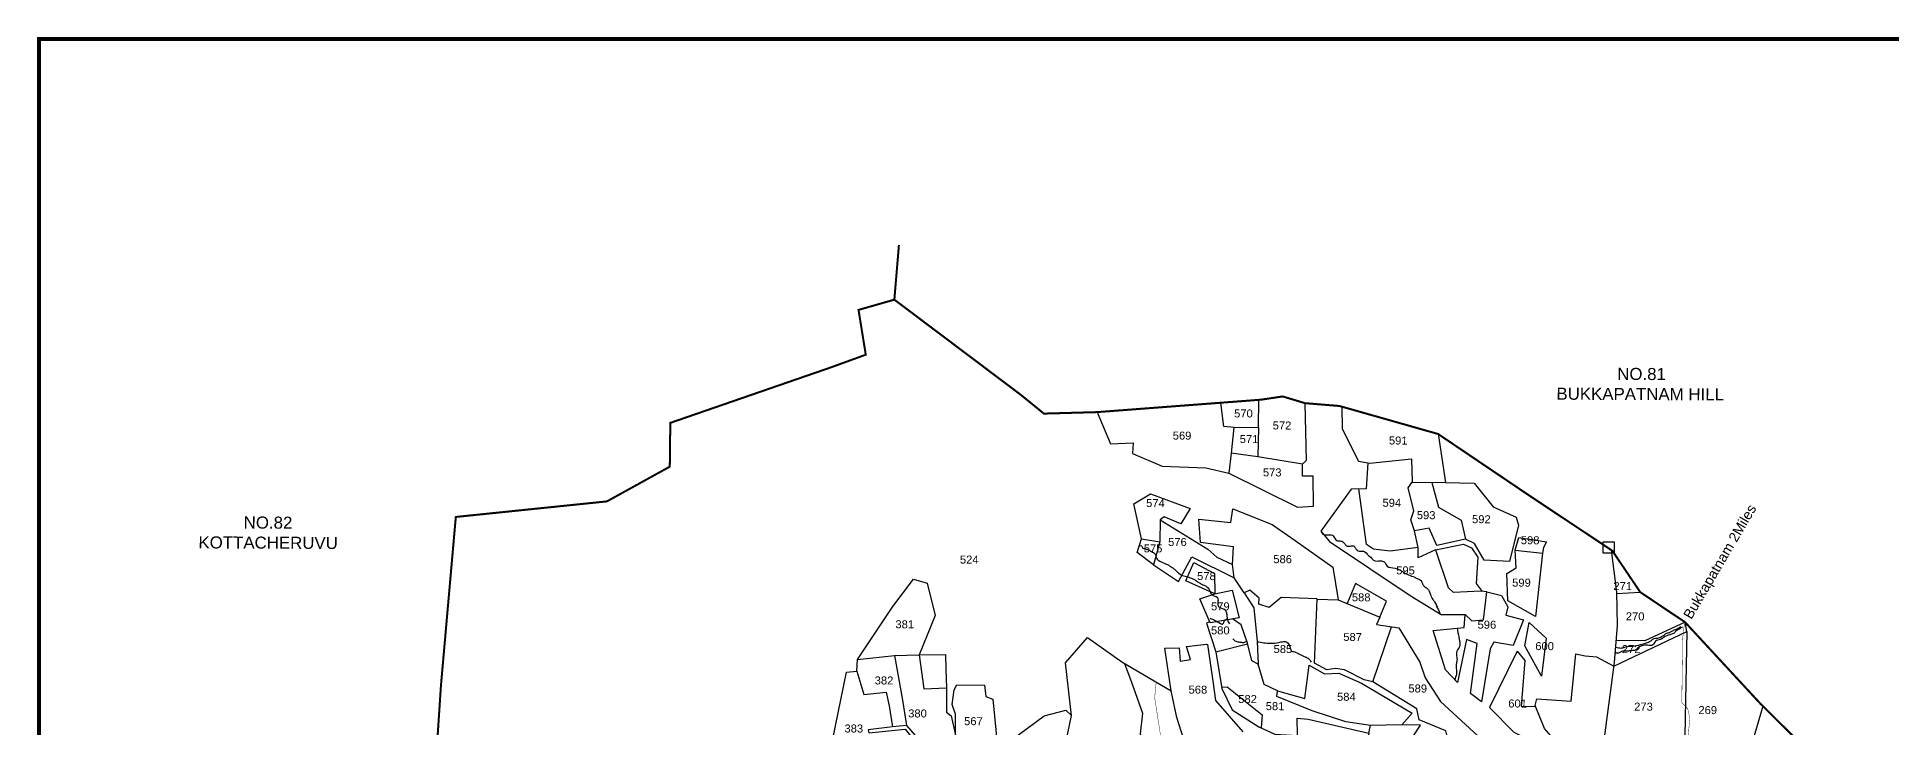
# Model space of a CAD drawing. Header units: feet. Extents: x 799341 to 808000, y 1563100 to 1570804.
# Drawn here: x 799341 to 803976, y 1569077 to 1570804 of the extents above; entities that cross this region are included whole.
import ezdxf
from ezdxf.enums import TextEntityAlignment as Align

# ---------------------------------------------------------------- set-up
doc = ezdxf.new("R2010")
doc.units = ezdxf.units.FT
doc.header["$LTSCALE"] = 15
doc.header["$MEASUREMENT"] = 0
doc.linetypes.add('HIDDEN2', pattern=[0.1875, 0.125, -0.0625])
for name, color, linetype in [('PLOT', 7, 'Continuous'), ('PLOT NO', 7, 'Continuous'), ('ROADS', 6, 'Continuous'), ('TANKS-STREAM', 4, 'Continuous'), ('TEXT', 1, 'Continuous'), ('VILLAGE STONES', 240, 'Continuous')]:
    doc.layers.add(name, color=color, linetype=linetype)
doc.layers.add('VILLAGE BOUNDRY', color=5, linetype='HIDDEN2', lineweight=100)
doc.styles.get("Standard").update_dxf_attribs({"font": 'arial.ttf'})
doc.linetypes.add('DOTS', pattern='A,1e-06,-3,["●",Standard,S=3,R=0,X=-1.25,Y=-1.25],-3', length=6.000001)

msp = doc.modelspace()

# ---------------------------------------------------------------- linework, layer by layer
at = {"layer": 'PLOT'}
for points in [[(802326.2, 1569764), (802332.8, 1569828.4), (802306.9, 1569831.1), (802299.1, 1569890.1)], [(802332.8, 1569828.4), (802393.5, 1569829), (802394.7, 1569897.4)], [(802509.5, 1569889.1), (802512.9, 1569746.1), (802503.4, 1569736.2)], [(801990.5, 1569866.7), (802023.8, 1569787.3), (802080.4, 1569790.2), (802078.3, 1569763.6), (802152.5, 1569731.4), (802261.9, 1569727.1), (802319.2, 1569714.4), (802491.2, 1569629), (802530.6, 1569631.8), (802530.2, 1569706.4), (802503.5, 1569706.2), (802503.4, 1569736.2), (802392.1, 1569754.7), (802325.1, 1569764.1), (802319.2, 1569714.4)], [(802601.6, 1569880.4), (802602.8, 1569825.1), (802643.5, 1569744.1), (802671.4, 1569739.2), (802775.5, 1569750.1), (802777.5, 1569691.9), (802860.5, 1569690.5), (802932, 1569689.3), (802979.5, 1569629.9), (803037.7, 1569603.7), (803042.8, 1569584), (803021, 1569492.9), (802957.5, 1569496.3), (802932.9, 1569537.9), (802911, 1569548.7), (802839.2, 1569533.6), (802820.3, 1569576.9), (802783.6, 1569569.9), (802774.4, 1569597.1), (802781.7, 1569619.6), (802767.3, 1569677.6)], [(802393.5, 1569829), (802392.2, 1569754.7)], [(802842.3, 1569812), (802860.5, 1569690.5)], [(802666.3, 1569740), (802662.8, 1569674.8), (802625.3, 1569674.2), (802549.5, 1569568.7), (802571.1, 1569543.2), (802772.3, 1569408.5), (802850.2, 1569361.1), (802909.5, 1569360.4), (802926.5, 1569345), (802955.5, 1569347.3), (802964.4, 1569417.1), (802948.8, 1569419.1), (802880.8, 1569415.4), (802868.3, 1569427.5), (802837, 1569519.2), (802835.6, 1569522.2), (802792.3, 1569502), (802792.2, 1569527.9), (802783.6, 1569569.9)], [(802123.8, 1569662.3), (802222.6, 1569625.5), (802199.5, 1569587), (802157.5, 1569605.2), (802147.6, 1569597.5), (802146.8, 1569542.3), (802130.7, 1569484.6), (802090.2, 1569515.6), (802101.5, 1569550), (802082.3, 1569637.8), (802123.8, 1569662.3)], [(802792.2, 1569527.9), (802722.4, 1569519.4), (802680.8, 1569523.7), (802663.6, 1569536.1), (802644.1, 1569674.5)], [(802767.3, 1569677.6), (802777.5, 1569691.9)], [(802826.6, 1569691), (802843.2, 1569628.9), (802899.6, 1569596.3), (802911, 1569548.7)], [(802147.6, 1569597.5), (802266.6, 1569524), (802289.3, 1569503.7), (802328.5, 1569485.7), (802331.2, 1569529.8), (802248.4, 1569540.6), (802244.6, 1569599.1), (802324, 1569590.7), (802329.7, 1569625.3), (802427.3, 1569585.9), (802484.7, 1569545.8), (802579.2, 1569478.7), (802592.4, 1569397.6), (802696.8, 1569353.8), (802713.6, 1569393.9), (802636.2, 1569438.2), (802615.2, 1569388.1)], [(802101.5, 1569550), (802146.8, 1569542.3)], [(802835.6, 1569522.2), (802905.7, 1569536.6), (802926.1, 1569527.8), (802941.8, 1569504.4), (802937.3, 1569438.5), (802952.2, 1569418.6)], [(803043.6, 1569553), (803113.1, 1569542.7), (803105.2, 1569528.1), (803103.2, 1569514.2), (803085.6, 1569355.5), (803016.6, 1569395.1), (803013.7, 1569462.9), (803037.1, 1569477.7), (803035.1, 1569521.2), (803043.6, 1569553)], [(803035.1, 1569521.2), (803103.2, 1569514.2)], [(803116, 1568722.2), (803236, 1568712.7), (803257.5, 1568721.1), (803256.9, 1568748.9), (803296.8, 1568861.7), (803340.3, 1568993.5), (803256.5, 1569040.2), (803282.7, 1569240.8), (803290.3, 1569332.8), (803289, 1569416.4), (803275.5, 1569521.4)], [(802130.7, 1569484.6), (802193.3, 1569443.3), (802227, 1569504.6), (802332.7, 1569452.2)], [(802232, 1569491.1), (802283.5, 1569463.2), (802284.5, 1569412.5), (802211.6, 1569444.9), (802232, 1569491.1)], [(802540, 1569399.8), (802450.3, 1569402.9), (802420.5, 1569378.4), (802394.1, 1569386.3), (802395.1, 1569401.4), (802372.2, 1569421.8), (802357.3, 1569414.6), (802332.7, 1569452.2), (802328.5, 1569485.7)], [(801329.1, 1569045.4), (801364.1, 1569216.2), (801389.6, 1569218.7), (801391.6, 1569248.6), (801479.7, 1569380.9), (801531.4, 1569449.1), (801565.9, 1569439.2), (801585.9, 1569358.6), (801545.2, 1569260.2), (801557.3, 1569175.1), (801613.6, 1569177.5), (801613.9, 1569116.9), (801625.2, 1569107.5), (801636.6, 1569059)], [(802284.5, 1569412.5), (802327.4, 1569421.2), (802345.3, 1569352.6), (802272.8, 1569339.5), (802247.2, 1569399.8), (802284.5, 1569412.5)], [(802357.3, 1569414.6), (802381.7, 1569377.4), (802390, 1569292.9), (802392.5, 1569236.9)], [(802679.2, 1569192.6), (802657.3, 1569197.5), (802608.6, 1569222.1), (802585.6, 1569225.7), (802564.2, 1569222.1), (802533.2, 1569239.4), (802540, 1569398.7), (802592.4, 1569397.6)], [(802964.4, 1569417.1), (803001, 1569408.4), (803016.5, 1569380.2), (803011.2, 1569359.2), (803055.9, 1569347.5), (803030.1, 1569283.2), (802981.3, 1569291.4), (802972.3, 1569274.9), (802950.3, 1569142.4), (802922.9, 1569163), (802940.2, 1569288.6), (802913.6, 1569297.8), (802890.8, 1569190.8), (802860.6, 1569222.7), (802830, 1569320.7), (802907, 1569328.6), (802909.5, 1569360.4)], [(803289.1, 1569413.3), (803347.3, 1569416.6)], [(802271.5, 1569342.7), (802263.6, 1569338.8), (802286.5, 1569267.1), (802302.2, 1569175.5), (802328, 1569122), (802394.2, 1569079.7), (802434.1, 1569061.9), (802490.9, 1569058.5), (802490.1, 1569101.8), (802517.5, 1569099.2), (802669.2, 1569063.9), (802673.6, 1569083.1), (802612, 1569092.1), (802527.7, 1569119.8), (802439, 1569155.6), (802441, 1569170.2), (802408, 1569185.7), (802392.5, 1569236.9), (802376.8, 1569245.2), (802365.8, 1569289), (802350.5, 1569334.7), (802328.5, 1569349.6)], [(802696.8, 1569353.8), (802688.5, 1569335.8), (802743.7, 1569327.4), (802796.8, 1569241.8), (802809.8, 1569202.1), (802848.6, 1569143.4), (802952.6, 1569047.1), (802947.9, 1569031.3), (802866.1, 1569053.2), (802861.4, 1569069.6), (802795.3, 1569097.3), (802789.3, 1569125), (802679.2, 1569192.6), (802725.9, 1569330.1)], [(803069.8, 1569340.5), (803112.5, 1569301.2), (803100.2, 1569206.2), (803059.2, 1569282.3), (803069.8, 1569340.5)], [(803281.5, 1569231.6), (803463.7, 1569318.1), (803459.3, 1569341.5), (803358.4, 1569295), (803287.2, 1569295.6)], [(801755.5, 1569031.4), (801857.6, 1569107.2), (801911.9, 1569121.5), (801925.8, 1569108.5), (801911.2, 1569239.7), (801965.8, 1569303.4), (802051.8, 1569242.3), (802175.5, 1569169.6), (802159.1, 1569276.6), (802194.9, 1569277.3), (802197.5, 1569244.4), (802223.8, 1569248.5), (802213.4, 1569281.1), (802263.2, 1569286.9), (802265.8, 1569285.7), (802279.4, 1569193.9), (802286.3, 1569145.5), (802353.9, 1569067.5)], [(802286.5, 1569267.1), (802366.2, 1569287.1)], [(803463.7, 1569318.1), (803459.4, 1569102.3), (803456.3, 1568913.1), (803455.5, 1568827.2), (803455.9, 1568784.8), (803363.7, 1568827.7), (803295.9, 1568859.2), (803207.2, 1568914.8), (803140.1, 1569012.8), (803131.4, 1569049.3), (803108, 1569075.5), (803084.8, 1569133.6), (803088.8, 1569150), (803174.6, 1569143.9), (803186.7, 1569262.1), (803209.9, 1569257.6), (803238.3, 1569254.7), (803281.5, 1569231.6)], [(801391.6, 1569248.6), (801483.9, 1569258.1), (801545.2, 1569260.2), (801611.7, 1569260.6), (801611.9, 1569223.2), (801613.8, 1569177.5)], [(801483.9, 1569258.1), (801504.3, 1569146.2), (801514.2, 1569083.3), (801478.8, 1569079.5)], [(802059, 1569238), (802076.6, 1569189.4), (802103.4, 1569113.8), (802098.1, 1569062.2), (802127.2, 1568996), (802122.8, 1568952), (802127.8, 1568923.8), (802173.4, 1568928.7), (802207.5, 1568985.7), (802211.7, 1569032.1)], [(803040, 1569268.9), (802970.4, 1569128.2), (803031.3, 1569066.4), (803140.1, 1569012.8)], [(803040, 1569268.9), (803059, 1569245.8), (803049.9, 1569131.8), (803086, 1569130.4)], [(801389.6, 1569218.7), (801406.9, 1569161), (801462.9, 1569166.8), (801470.2, 1569132.4), (801478.8, 1569079.5), (801418.5, 1569072.2), (801419.7, 1569064.7), (801510.9, 1569074.3), (801550.1, 1569024.6), (801566.5, 1569023.6), (801573.3, 1568965.8), (801593, 1568911.9), (801547.2, 1568906.1), (801546.7, 1568891.2), (801465.9, 1568847.7)], [(802441, 1569170.2), (802508.9, 1569151.1), (802519.7, 1569233.7), (802558.7, 1569212), (802594.5, 1569214), (802650.6, 1569188.7), (802777.1, 1569113.7), (802751.9, 1569085), (802673.6, 1569083.1)], [(801636.6, 1569059), (801636.7, 1569111.7), (801627.7, 1569135.7), (801632.8, 1569172.2), (801640, 1569185.2), (801708.5, 1569183.9), (801711.8, 1569155.6), (801729.5, 1569149), (801741.4, 1569030), (801739, 1569025.5), (801747.3, 1569016), (801740.4, 1568970.9), (801723, 1568954.2), (801724.8, 1568931), (801737.9, 1568924.8), (801782.2, 1568946.5), (801767.2, 1568980.1), (801755.5, 1569031.4)], [(802211.7, 1569032.1), (802189.6, 1569103.3), (802175.5, 1569169.6)], [(802301.6, 1569179.4), (802315, 1569179.6), (802402.2, 1569109.6), (802399.8, 1569077.2)], [(801664.6, 1568745.5), (801647.4, 1568784), (801749, 1568803.4), (801815.1, 1568821.9), (801818.8, 1568823), (801825.9, 1568797.7), (801878.9, 1568787.2), (801887.5, 1568924.2), (801925.8, 1569108.5)], [(803653.6, 1569131.8), (803621.8, 1569022.8), (803578.7, 1568898)], [(801514.2, 1569083.3), (801546, 1569045.9), (801577.6, 1569030.3), (801585.4, 1569039.4), (801626.9, 1569042), (801636.6, 1569059)], [(802669.2, 1569063.9), (802653.5, 1568992), (802764.2, 1568942.7), (802901.3, 1568935.6), (802875.9, 1568988.2), (802840.2, 1569022.1), (802777.7, 1569052.3), (802798.4, 1569084.2), (802751.9, 1569085)]]:
    msp.add_lwpolyline(points, dxfattribs=at)
at = {"layer": 'PLOT NO', "color": 5, "const_width": 10}
msp.add_lwpolyline([(799346.4, 1570799.4), (807894.1, 1570799.4), (807894.1, 1563411.2), (799346.4, 1563411.2)], close=True, dxfattribs=at)
at = {"layer": 'ROADS', "linetype": 'DOTS', "ltscale": 0.15, "const_width": 1}
msp.add_lwpolyline([(803404.8, 1568388), (803403.3, 1568401.1), (803271.2, 1568403.1), (803282.3, 1568503.5), (803300.2, 1568543.2), (803329, 1568542.3), (803321.5, 1568592.3), (803329.6, 1568660.9), (803344, 1568681.5), (803409.3, 1568749.6), (803431, 1568796.4), (803450.5, 1568838.3), (803438.6, 1568985.8), (803449.6, 1569029.7), (803466.6, 1569053.1), (803471.3, 1569100.5), (803466, 1569125.7), (803451.2, 1569140.6), (803453.3, 1569299.9), (803456.8, 1569330.4), (803459.3, 1569341.5)], dxfattribs=at)
at = {"layer": 'ROADS', "linetype": 'HIDDEN2', "ltscale": 10, "const_width": 1}
msp.add_lwpolyline([(802390.9, 1568903.5), (802369, 1568906.7), (802200.3, 1568984.4), (802153.3, 1569028), (802134, 1569153.1), (802137.8, 1569191.8)], dxfattribs=at)
at = {"layer": 'TANKS-STREAM'}
for points in [[(802549.5, 1569568.7), (802556.4, 1569560.5), (802564.6, 1569559.8), (802578.2, 1569558.7), (802584.8, 1569549.9), (802588.9, 1569546.1), (802599, 1569544.4), (802604, 1569542.5), (802608.8, 1569537.4), (802611.3, 1569534), (802615.4, 1569531.7), (802625.8, 1569532), (802631.8, 1569532), (802633.4, 1569530.1), (802638.4, 1569523.1), (802642.5, 1569520.2), (802656.1, 1569518.9), (802667.4, 1569509.1), (802675.9, 1569501.8), (802682.6, 1569495.7), (802697.7, 1569494.7), (802707.8, 1569492.1), (802711.6, 1569486.4), (802714.8, 1569481.7), (802735, 1569476.5), (802756.2, 1569466.2), (802768.2, 1569459.8), (802783.7, 1569453.7), (802791.6, 1569449.6), (802799.8, 1569445.4), (802803.2, 1569437.8), (802807.3, 1569431.5), (802815.2, 1569425.8), (802823, 1569410.6), (802829, 1569398.5), (802833.4, 1569392.5), (802839, 1569381.1), (802837.5, 1569383.1), (802840.9, 1569376.5), (802846.7, 1569363.2)], [(802095.8, 1569532.8), (802101, 1569532.7), (802104.7, 1569526.7), (802109, 1569524.8), (802118.5, 1569522.6), (802125.8, 1569517.9), (802135, 1569512.4), (802138.8, 1569501.7), (802146.8, 1569494), (802166, 1569485.4), (802178.1, 1569478), (802183.5, 1569474), (802193.3, 1569464.5), (802215.9, 1569454.6), (802229.4, 1569450.1), (802237.2, 1569445.4), (802241.4, 1569442.7), (802249.7, 1569437.5), (802259.7, 1569432.9), (802269.4, 1569424.6), (802272.8, 1569417.7), (802277.1, 1569410), (802290.6, 1569403.4), (802292.5, 1569396.5)], [(802272.8, 1569351.4), (802283.4, 1569346.6), (802298.1, 1569338.2), (802304.7, 1569337), (802306.8, 1569341.3), (802309, 1569346.1), (802315, 1569349.7), (802315.1, 1569357.3), (802313.8, 1569366.5), (802309.5, 1569372.1), (802295, 1569379.1), (802292.6, 1569388), (802292.5, 1569396.5), (802292.4, 1569396.1)], [(802315.1, 1569349.8), (802315.6, 1569347.3), (802320.6, 1569337.7)], [(803285.9, 1569279.3), (803299.8, 1569276.9), (803307.5, 1569278.6), (803313.8, 1569280.7), (803327.7, 1569281.8), (803367.8, 1569291.9), (803373.7, 1569294.6), (803379.2, 1569299.4), (803382.3, 1569300.7), (803388.7, 1569301.3), (803394.2, 1569302), (803399.3, 1569305.2), (803405.7, 1569308.5), (803409.6, 1569311.4), (803413.8, 1569314), (803421, 1569316.1), (803428.4, 1569320.2), (803437.7, 1569324.3), (803449.1, 1569330.6)], [(803452.9, 1569329.8), (803446.6, 1569325.1), (803441.1, 1569322.1), (803436.5, 1569319.4), (803433.6, 1569315.7), (803425.8, 1569311.5), (803409.7, 1569305.8), (803404.2, 1569302), (803398, 1569297.9), (803385.2, 1569294.1), (803378.7, 1569284.6), (803365.7, 1569283.7), (803340.3, 1569275.6), (803336.6, 1569272.2), (803324.5, 1569270.2), (803315.3, 1569269), (803300.5, 1569268.4), (803294.8, 1569264.7), (803286.1, 1569264)], [(802329.1, 1569299.9), (802336.7, 1569294.1), (802341.9, 1569292.5), (802351.3, 1569291.3), (802358.9, 1569291.8), (802364.2, 1569293.6), (802364.7, 1569292.7)], [(802390, 1569292.9), (802393.9, 1569292), (802410.6, 1569289.5), (802429.2, 1569288.8), (802449, 1569292), (802456, 1569293.2), (802464.5, 1569291.3), (802472.7, 1569276.4), (802476, 1569269.4), (802480.6, 1569268.1), (802507.9, 1569255.6), (802517.6, 1569251.2), (802525.2, 1569241.8)], [(802889.7, 1569326.8), (802893.8, 1569304.6), (802895.3, 1569296.3), (802896.9, 1569287.5), (802896, 1569280.8), (802889.2, 1569269.3), (802888.8, 1569253.8), (802889.5, 1569247.4), (802887.9, 1569239.5), (802887.5, 1569232.3), (802888.2, 1569219.2), (802887.4, 1569208.5), (802885.1, 1569196.8), (802886.1, 1569197.7)]]:
    msp.add_spline(points, degree=3, dxfattribs=at)
at = {"layer": 'VILLAGE BOUNDRY', "linetype": 'ByBlock', "lineweight": -2, "const_width": 5.02}
msp.add_lwpolyline([(801483.5, 1570147.9), (801495, 1570284.8)], dxfattribs=at)
at = {"layer": 'VILLAGE BOUNDRY', "lineweight": -2, "ltscale": 10, "const_width": 5.02}
msp.add_lwpolyline([(800326.6, 1568818.9), (800350.6, 1569183.6), (800387.7, 1569604.6), (800765.3, 1569643.5), (800922.4, 1569730.3), (800923.7, 1569839.8), (801323.5, 1569978), (801412.1, 1570010.2), (801394, 1570122.3), (801483.5, 1570147.9), (801800.1, 1569909.5), (801857.2, 1569863), (801990.5, 1569866.7), (802400.1, 1569897.8), (802453.9, 1569905.9), (802509.5, 1569889.1), (802595.9, 1569882), (802842.3, 1569812), (803060.7, 1569664.4), (803277.8, 1569519.9), (803347.3, 1569416.6), (803459.3, 1569341.5), (803646.8, 1569138.6), (803747, 1569039.1)], dxfattribs=at)
at = {"layer": 'VILLAGE STONES'}
msp.add_lwpolyline([(803254.8, 1569542.3), (803282.6, 1569542.2), (803282.5, 1569514.2), (803254.7, 1569514.3)], close=True, dxfattribs=at)

# ---------------------------------------------------------------- texts
at = {"layer": 'PLOT NO'}
for s, height, rotation, p in [('570', 20, 359.7347, (802332.5, 1569853.5)), ('572', 20, 359.7347, (802428.9, 1569823.4)), ('569', 20, 359.7347, (802179.1, 1569798.1)), ('571', 20, 359.7347, (802346.5, 1569789.4)), ('591', 20, 359.7347, (802719.3, 1569785.8)), ('573', 20, 359.7347, (802404.4, 1569706.1)), ('574', 20, 359.7347, (802112.6, 1569629.4)), ('594', 20, 359.7347, (802703.3, 1569630.2)), ('593', 20, 359.7347, (802789, 1569599.2)), ('592', 20, 359.7347, (802927, 1569589.1)), ('Bukkapatnam 2Miles', 25, 59.6613, (803475, 1569346.8)), ('575', 20, 359.7347, (802106.7, 1569516.2)), ('576', 20, 359.7347, (802167.5, 1569532.1)), ('598', 20, 359.7347, (803048.9, 1569536.5)), ('586', 20, 359.7347, (802430.4, 1569489.1)), ('595', 20, 359.7347, (802737.5, 1569461.1)), ('578', 20, 359.7347, (802239.9, 1569446.9)), ('599', 20, 359.7347, (803027.2, 1569430.5)), ('579', 20, 359.7347, (802274.7, 1569371.2)), ('588', 20, 359.7347, (802626.7, 1569393.7)), ('580', 20, 359.7347, (802274.7, 1569311.1)), ('596', 20, 359.7347, (802940.8, 1569325.4)), ('585', 20, 359.7347, (802431.1, 1569264.5)), ('587', 20, 359.7347, (802605.3, 1569294.7)), ('600', 20, 359.7347, (803085, 1569271.7)), ('568', 20, 359.7347, (802218.7, 1569163)), ('582', 20, 359.7347, (802342.8, 1569139.5)), ('584', 20, 359.7347, (802589.7, 1569145.1)), ('589', 20, 359.7347, (802768, 1569165.9)), ('601', 20, 359.7347, (803017.5, 1569128.3)), ('567', 20, 359.7347, (801657.8, 1569084.1)), ('581', 20, 359.7347, (802411.5, 1569121.7))]:
    msp.add_text(s, height=height, rotation=rotation, dxfattribs=at).set_placement(p)
for s, p in [('524', (801670.6, 1569498)), ('271', (803303.5, 1569431.8)), ('381', (801509.5, 1569336.2)), ('270', (803334.6, 1569356)), ('272', (803324.7, 1569274.2)), ('382', (801457.7, 1569195.8)), ('380', (801541.4, 1569113.3)), ('273', (803355.4, 1569130.4)), ('269', (803516, 1569121.7)), ('383', (801382.2, 1569075.7))]:
    msp.add_text(s, height=20, rotation=359.7347, dxfattribs=at).set_placement(p, align=Align.MIDDLE_CENTER)
at = {"layer": 'TEXT', "char_height": 30.124, "attachment_point": 1, "rotation": 359.7347}
for s, insert, width in [('\\pi376.73;NO.81 \\P\\pi225.06;BUKKAPATNAM HILL', (802913.2, 1569979.2), 864.161), ('\\pi116.09;NO.82 \\P\\pi3.2364;KOTTACHERUVU', (799741.7, 1569606.4), 348.38)]:
    msp.add_mtext(s, dxfattribs=dict(at, insert=insert, width=width))

doc.saveas('drawing.dxf')
